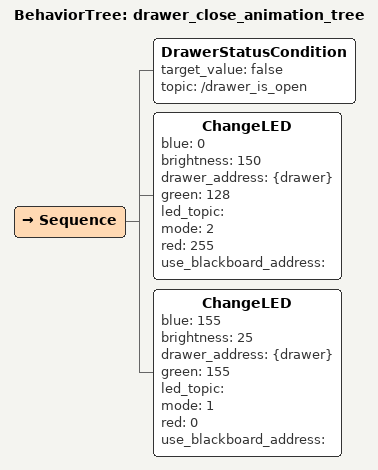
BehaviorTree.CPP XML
<?xml version="1.0" encoding="UTF-8"?>
<root BTCPP_format="4">
  <BehaviorTree ID="drawer_close_animation_tree">
    <Sequence>
      <DrawerStatusCondition target_value="false"
                             topic="/drawer_is_open"/>
      <ChangeLED blue="0"
                 brightness="150"
                 drawer_address="{drawer}"
                 green="128"
                 led_topic=""
                 mode="2"
                 red="255"
                 use_blackboard_address=""/>
      <ChangeLED blue="155"
                 brightness="25"
                 drawer_address="{drawer}"
                 green="155"
                 led_topic=""
                 mode="1"
                 red="0"
                 use_blackboard_address=""/>
    </Sequence>
  </BehaviorTree>

</root>
